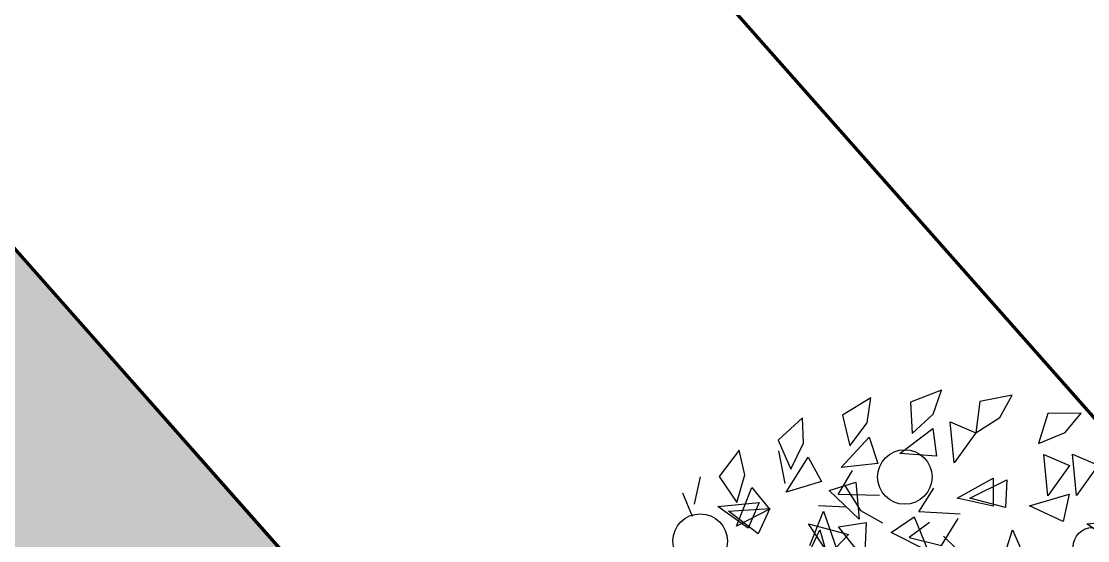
# Model space of a CAD drawing. Header units: millimetres. Extents: x 111 to 1506, y 14 to 566.
# Drawn here: x 254.112 to 257.175, y 120.052 to 121.543 of the extents above; entities that cross this region are included whole.
import ezdxf

# ---------------------------------------------------------------- set-up
doc = ezdxf.new("R2010")
doc.units = ezdxf.units.MM
doc.layers.add('FURN', color=253, linetype='Continuous')
doc.layers.add('G', color=254, linetype='Continuous', lineweight=5)
pattern_1 = [(22.914772, (797.12783, 1599.99595), (0.097837146, 0.241122153), [0.552, -0.184]), (112.914772, (797.29731, 1600.0676), (0.097837146, 0.241122153), [0.552, -0.184])]

# ---------------------------------------------------------------- blocks, each defined once
blk = doc.blocks.new('PLANT')
for p, q in [((-0.8397, 0.0889), (-0.8954, 0.1939)), ((-0.8154, 0.1923), (-0.8397, 0.0889)), ((-1.0097, -0.025), (-1.0079, 0.055)), ((-1.0079, 0.055), (-0.9046, 0.0305)), ((-0.9046, 0.0305), (-1.0097, -0.025)), ((-0.8997, 0.0097), (-0.8207, 0.0226)), ((-0.826, -0.0835), (-0.8997, 0.0097)), ((-0.8207, 0.0226), (-0.826, -0.0835)), ((-0.9776, -0.1008), (-0.9758, -0.0208)), ((-0.9758, -0.0208), (-0.8724, -0.0453)), ((-0.7438, -0.1033), (-0.6609, -0.0182)), ((-1.059, -0.0682), (-1.1283, -0.0464)), ((-1.1283, -0.0464), (-1.0914, -0.1342)), ((-0.8724, -0.0453), (-0.9776, -0.1008)), ((-1.0014, -0.1273), (-1.059, -0.0682)), ((-0.6379, -0.0949), (-0.7438, -0.1033)), ((-1.0914, -0.1342), (-1.0014, -0.1273)), ((-0.8707, -0.1722), (-0.7953, -0.1454)), ((-0.7953, -0.1454), (-0.7814, -0.2507)), ((-0.7814, -0.2507), (-0.8707, -0.1722)), ((-0.8604, -0.2099), (-0.7861, -0.1801)), ((-0.7861, -0.1801), (-0.7682, -0.2849)), ((-0.652, -0.2791), (-0.6116, -0.1808)), ((-0.7682, -0.2849), (-0.8604, -0.2099)), ((-1.0294, -0.2577), (-1.1016, -0.2488)), ((-1.1016, -0.2488), (-1.0494, -0.3285)), ((-0.9621, -0.3055), (-1.0294, -0.2577)), ((-0.7291, -0.259), (-0.6907, -0.3715)), ((-0.6256, -0.2752), (-0.7146, -0.26)), ((-0.6112, -0.3694), (-0.6256, -0.2752)), ((-1.0494, -0.3285), (-0.9621, -0.3055)), ((-0.9639, -0.3855), (-0.9621, -0.3055)), ((-0.9621, -0.3055), (-0.8587, -0.33)), ((-0.672, -0.3786), (-0.596, -0.3043)), ((-0.596, -0.3043), (-0.6053, -0.4228)), ((-0.8587, -0.33), (-0.9639, -0.3855)), ((-0.6731, -0.3314), (-0.6112, -0.3694)), ((-0.6907, -0.3715), (-0.7695, -0.3573)), ((-0.9269, -0.4243), (-0.8576, -0.3843)), ((-0.8576, -0.3843), (-0.825, -0.4854)), ((-0.6053, -0.4228), (-0.672, -0.3786)), ((-0.825, -0.4854), (-0.9269, -0.4243)), ((-0.9662, -0.4388), (-1.0388, -0.443)), ((-1.0388, -0.443), (-0.9732, -0.512)), ((-0.8914, -0.4736), (-0.9662, -0.4388)), ((-0.6309, -0.5285), (-0.6215, -0.4564)), ((-0.9732, -0.512), (-0.8914, -0.4736)), ((-0.6052, -0.5005), (-0.505, -0.4651)), ((-0.505, -0.4651), (-0.5634, -0.5687)), ((-0.6911, -0.4934), (-0.6496, -0.6048)), ((-0.5634, -0.5687), (-0.6052, -0.5005)), ((-0.8354, -0.5842), (-0.7744, -0.5324)), ((-0.7744, -0.5324), (-0.7241, -0.626)), ((-0.701, -0.5709), (-0.6065, -0.5224)), ((-0.6791, -0.5955), (-0.6309, -0.5285)), ((-0.6065, -0.5224), (-0.6504, -0.6328)), ((-0.5889, -0.6255), (-0.4994, -0.5472)), ((-0.539, -0.6518), (-0.5539, -0.5338)), ((-0.5539, -0.5338), (-0.4796, -0.5636)), ((-0.5356, -0.6152), (-0.4418, -0.5421)), ((-0.6504, -0.6328), (-0.701, -0.5709)), ((-0.624, -0.5698), (-0.5976, -0.6454)), ((-0.4796, -0.5636), (-0.539, -0.6518)), ((-0.8715, -0.6055), (-0.9421, -0.6227)), ((-0.7916, -0.6264), (-0.8715, -0.6055)), ((-0.7241, -0.626), (-0.8354, -0.5842)), ((-0.6496, -0.6048), (-0.7287, -0.5928)), ((-0.9421, -0.6227), (-0.8651, -0.6788)), ((-0.8651, -0.6788), (-0.7916, -0.6264)), ((-0.4827, -0.6255), (-0.5889, -0.6255)), ((-0.4295, -0.6212), (-0.5356, -0.6152)), ((-0.7166, -0.725), (-0.666, -0.6631)), ((-0.666, -0.6631), (-0.5996, -0.7461)), ((-0.5996, -0.7461), (-0.7166, -0.725)), ((-0.7483, -0.7525), (-0.8146, -0.7821)), ((-0.6659, -0.7586), (-0.7483, -0.7525)), ((-0.7288, -0.8234), (-0.6659, -0.7586)), ((-0.6215, -0.7583), (-0.7016, -0.8098)), ((-0.8146, -0.7821), (-0.7288, -0.8234)), ((-0.5744, -0.8422), (-0.5357, -0.7721)), ((-0.4864, -0.8784), (-0.5384, -0.7715)), ((-0.5384, -0.7715), (-0.4585, -0.7759)), ((-0.5357, -0.7721), (-0.4556, -0.8418)), ((-0.4585, -0.7759), (-0.4864, -0.8784)), ((-0.5431, -0.8067), (-0.463, -0.8083)), ((-0.4873, -0.9117), (-0.5431, -0.8067)), ((-0.463, -0.8083), (-0.4873, -0.9117)), ((-0.4556, -0.8418), (-0.5744, -0.8422)), ((-0.6006, -0.8749), (-0.6605, -0.916)), ((-0.5185, -0.8661), (-0.6006, -0.8749)), ((-0.5687, -0.9412), (-0.5185, -0.8661)), ((-0.6605, -0.916), (-0.5687, -0.9412)), ((-0.5473, -0.9909), (-0.4683, -0.9781)), ((-0.4333, -0.9687), (-0.4849, -1.0199))]:
    blk.add_line(p, q)
for centre, radius in [((-0.7846, 0.1292), 0.0562), ((-0.7679, -0.4466), 0.0783), ((-0.3764, -0.9218), 0.0783)]:
    blk.add_circle(centre, radius)

msp = doc.modelspace()

# ---------------------------------------------------------------- hatches: boundary and pattern name
at = {"lineweight": 100, "ltscale": 1000}
h = msp.add_hatch(dxfattribs=at)
h.set_pattern_fill('AR-HBONE', color=256, scale=0.046, angle=-22.08523, style=0)
h.set_pattern_definition(pattern_1)
edge = h.paths.add_edge_path()
edge.add_line((295.08201, 132.30753), (297.74963, 131.63818))
edge.add_line((297.74963, 131.63818), (297.54448, 130.9164))
edge.add_line((297.54448, 130.9164), (248.83294, 99.17733))
edge.add_line((248.83294, 99.17733), (247.06971, 88.40748))
edge.add_line((247.06971, 88.40748), (245.10407, 88.77997))
edge.add_line((245.10407, 88.77997), (247.00179, 100.37129))
edge.add_line((247.00179, 100.37129), (294.89948, 131.58008))
edge.add_line((294.89948, 131.58008), (295.07765, 132.30862))
edge.add_line((295.07765, 132.30862), (297.72701, 131.64385))
at = {"layer": 'G', "lineweight": 100, "ltscale": 1000}
h = msp.add_hatch(dxfattribs=at)
h.set_pattern_fill('AR-HBONE', color=256, scale=0.046, angle=-22.08523, style=0)
h.set_pattern_definition(pattern_1)
edge = h.paths.add_edge_path()
edge.add_line((242.87844, 131.15454), (244.07692, 132.21456))
edge.add_line((244.07692, 132.21456), (263.01378, 110.80425))
edge.add_line((263.01378, 110.80425), (261.65868, 109.92131))
edge.add_line((261.65868, 109.92131), (242.89743, 131.13308))

# ---------------------------------------------------------------- linework, layer by layer
at = {"lineweight": 100, "ltscale": 1000}
msp.add_line((244.09591, 132.1931), (262.85716, 110.98133), dxfattribs=at)
for points in [[(244.09387, 132.19541), (263.01378, 110.80425), (263.01232, 110.8033)], [(251.93689, 126.34677), (261.79409, 115.20206)]]:
    msp.add_lwpolyline(points, dxfattribs=at)

# ---------------------------------------------------------------- block references
at = {"layer": 'FURN', "rotation": 247.9147716791316}
msp.add_blockref('PLANT', (256.77452, 119.35507), dxfattribs=at)

doc.saveas('drawing.dxf')
